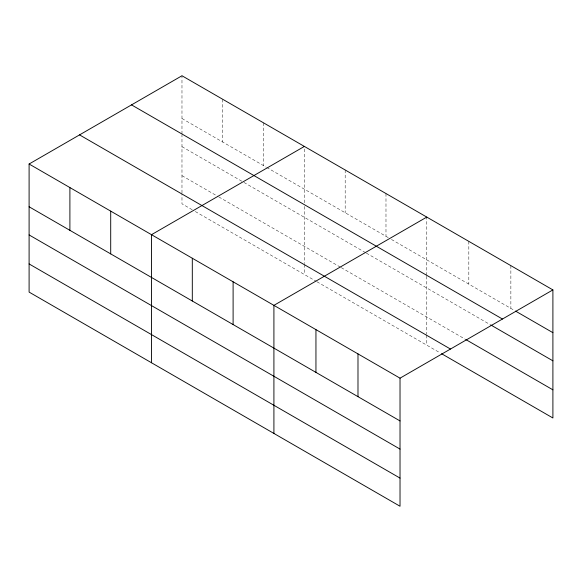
<?xml version="1.0" encoding="UTF-8"?>
<svg xmlns="http://www.w3.org/2000/svg" width="582" height="582" viewBox="0 0 582 582"><rect width="100%" height="100%" fill="white"/><g stroke="black" fill="none" stroke-linecap="round" stroke-linejoin="round"><path stroke-width="0.44" stroke-dasharray="2.91 2.18" d="M181.977 192.933L181.977 134.864M181.977 133.955L181.977 75.755M304.379 206.443L304.379 263.602M304.379 202.812L304.379 146.424M426.788 276.203L426.788 334.272M426.788 275.293L426.788 217.093M181.977 118.517L265.93 166.99M266.716 167.441L388.339 237.66M391.475 239.471L514.757 310.643M181.977 146.671L243.181 182.006M243.96 182.457L365.583 252.675M366.369 253.126L489.84 324.414M181.977 175.677L218.068 196.52M218.854 196.971L340.477 267.189M341.256 267.64L464.931 339.044M192.176 209.724L181.977 203.831L181.977 193.842M195.312 211.535L316.15 281.295M316.935 281.753L440.021 352.816M510.865 265.632L510.865 308.395M468.823 241.363L468.823 284.125M426.788 335.181L426.788 345.17M385.982 193.537L385.982 236.299M345.184 169.98L345.184 212.743M304.379 264.512L304.379 274.5M263.581 122.867L263.581 165.63M222.775 99.311L222.775 142.073"/><path stroke-width="0.87" d="M29.1 164.015L400.023 378.169L400.023 506.245L29.1 292.091L29.1 164.015L181.977 75.755L552.9 289.909L552.9 417.985L441.578 353.711M304.379 146.424L151.502 234.684L151.502 362.761M426.788 217.093L273.911 305.354L273.911 433.437M400.023 378.169L552.9 289.909M515.536 311.094L552.9 332.671M131.525 104.884L502.448 319.031M490.619 324.865L552.9 360.825M465.709 339.488L552.9 389.831M79.552 134.893L450.475 349.04M29.1 206.777L400.023 420.932M29.1 234.932L400.023 449.086M29.1 263.937L400.023 478.091M357.988 353.9L357.988 396.662M315.946 329.63L315.946 372.393M233.106 281.797L233.106 324.56M192.307 258.241L192.307 301.003M110.704 211.128L110.704 253.89M69.898 187.571L69.898 230.334"/></g></svg>
